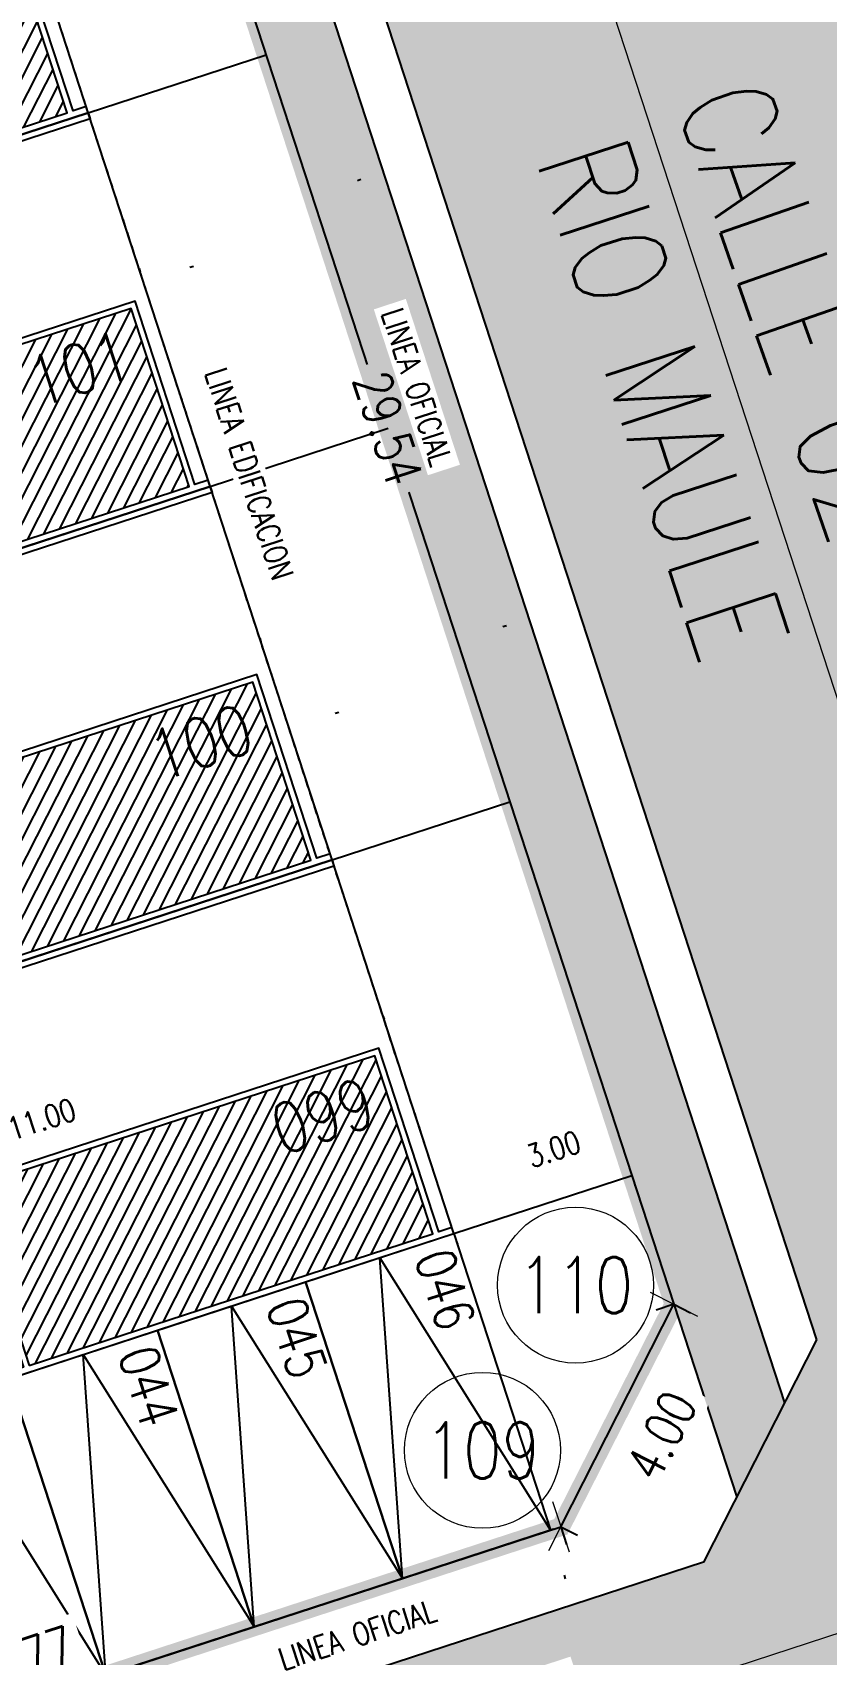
# Model space of a CAD drawing. Header units: metres. Extents: x 733085 to 734585, y 6084499 to 6087418.
# Drawn here: x 733677.4 to 733690.13, y 6086883.55 to 6086909.56 of the extents above; entities that cross this region are included whole.
import ezdxf

# ---------------------------------------------------------------- set-up
doc = ezdxf.new("R2010")
doc.units = ezdxf.units.M
doc.header["$LTSCALE"] = 5
doc.header["$MEASUREMENT"] = 0
doc.linetypes.add('HIDDEN', pattern=[0.375, 0.25, -0.125])
doc.layers.get('0').update_dxf_attribs({"color": 30})
doc.layers.get('DEFPOINTS').update_dxf_attribs({"color": 210})
doc.layers.add('U-ANNO-DIMS', color=210, linetype='Continuous', lineweight=18, plot=False)
for name, color, linetype, lineweight in [('U-ANNO-PATT', 8, 'Continuous', 18), ('U-ANNO-SYMB', 3, 'Continuous', 18), ('U-ANNO-TEXT', 3, 'Continuous', 18)]:
    doc.layers.add(name, color=color, linetype=linetype, lineweight=lineweight)
for name, color, linetype in [('U-BLDG', 7, 'Continuous'), ('U-GREN', 60, 'Continuous'), ('U-PROP', 1, 'Continuous'), ('U-SDWK', 4, 'Continuous'), ('U-STRT', 4, 'Continuous')]:
    doc.layers.add(name, color=color, linetype=linetype)
doc.styles.add('E-ROMANS', font='romans.shx', dxfattribs={"width": 0.8})
doc.dimstyles.new('E-0200_TICK_18', dxfattribs={"dimscale": 0.001, "dimtxt": 360, "dimasz": 360, "dimexe": 180, "dimexo": 120, "dimgap": 180, "dimtad": 0, "dimzin": 0, "dimdsep": 46, "dimtxsty": 'E-ROMANS', "dimblk": 'OBLIQUE', "dimcen": 180, "dimclrd": 256, "dimclre": 256, "dimclrt": 256, "dimadec": 0, "dimazin": 0, "dimtfac": 1, "dimtmove": 1, "dimatfit": 3, "dimldrblk": 'OPEN90', "dimfxl": 1, "dimtfill": 1, "dimtolj": 1, "dimtzin": 0, "dimarcsym": 0})
doc.dimstyles.new('E-0500_TICK_12', dxfattribs={"dimscale": 0.001, "dimtxt": 600, "dimasz": 600, "dimexe": 300, "dimexo": 200, "dimgap": 300, "dimtad": 0, "dimzin": 0, "dimdsep": 46, "dimtxsty": 'E-ROMANS', "dimblk": 'OBLIQUE', "dimcen": 300, "dimclrd": 256, "dimclre": 256, "dimclrt": 256, "dimadec": 0, "dimazin": 0, "dimtfac": 1, "dimtmove": 1, "dimatfit": 3, "dimldrblk": 'OPEN90', "dimfxl": 1, "dimtfill": 1, "dimtolj": 1, "dimtzin": 0, "dimlwd": -1, "dimarcsym": 0})
doc.dimstyles.new('E-1000_TICK_24', dxfattribs={"dimscale": 0.001, "dimtxt": 2400, "dimasz": 2400, "dimexe": 1200, "dimexo": 800, "dimgap": 1200, "dimtad": 0, "dimzin": 0, "dimdsep": 46, "dimtxsty": 'E-ROMANS', "dimblk": 'OBLIQUE', "dimcen": 1200, "dimclrd": 256, "dimclre": 256, "dimclrt": 256, "dimadec": 0, "dimazin": 0, "dimtfac": 1, "dimtmove": 1, "dimatfit": 3, "dimldrblk": 'OPEN90', "dimfxl": 1, "dimtfill": 1, "dimtolj": 1, "dimtzin": 0, "dimlwd": -1, "dimarcsym": 0})

# ---------------------------------------------------------------- blocks, each defined once
blk = doc.blocks.new('casa')
h = blk.add_hatch()
h.set_pattern_fill('LINE', color=252, scale=0.06, angle=45, style=0)
h.set_pattern_definition([(45, (-8.755947228379299, 1.529366919320627), (-0.1347038418160373, 0.1347038418160373), [])])
h.paths.add_polyline_path([(3.102210664352354, 0.201001939683267), (0.1022257000274749, 0.201001939683267), (0.1022255927061355, -6.603990602145244), (3.102242964280038, -6.603990649458436)])
at = {"color": 252}
blk.add_line((0, -6.999999999999999), (0, 0.5220594658906643), dxfattribs=at)
at = {"color": 1, "linetype": 'HIDDEN', "ltscale": 0.1}
for p, q in [((0.1020175530240977, 0.5220594658906643), (6.197018523868451, 0.5220594658906643)), ((0.1020242458974394, -6.999991121657415), (6.197020108980382, -7.000001823261669))]:
    blk.add_line(p, q, dxfattribs=at)
for p, q in [((6.299037661988223, 0.5220096241100984), (6.197018523868451, 0.5220594658906643)), ((6.29904233262306, -6.999999999999999), (6.197020517026942, -7.000001823254377))]:
    blk.add_line(p, q)
for points in [[(-5.55495142862128e-06, 0.5220594658906643), (0.1020175530240977, 0.5220594658906643), (0.1020217302634023, 0.2990019400184858), (3.197017734193821, 0.2990019702894822), (3.197017734193764, -6.699994889408656), (0.1020242458974394, -6.699973233949492), (0.1020242458974394, -6.999991121657415), (0, -6.999999999999999)], [(6.197020517026999, 0.5220576407880637), (6.197020517026942, -7.000001823254364)]]:
    blk.add_lwpolyline(points)
for points in [[(6.197016530710016, 0.5220576426643229), (6.197020517026999, 0.5220576407880726)], [(6.197020517026942, -7.000001823254377), (6.197020108980382, -7.000001823261669)]]:
    blk.add_lwpolyline(points, close=True)
at = {"color": 252}
for points in [[(6.299037661988223, 0.5220096241100984), (6.29904233262306, -6.999999999999999)], [(0.1022255927061337, -6.603990602145244), (0.1022257000274749, 0.201001939683267), (3.102210664352356, 0.201001939683267), (3.102242964280038, -6.603990649458438), (0.1022041264433824, -6.603990602144903)]]:
    blk.add_lwpolyline(points, dxfattribs=at)
blk = doc.blocks.new('PRK-250x500')
for points in [[(0, 0), (5, 0), (5, -2.5), (0, -2.5), (0, 0)], [(0, 0), (5, -1.25), (0, -2.5)]]:
    blk.add_lwpolyline(points)
blk = doc.blocks.new('*D1796')
at = {"layer": 'DEFPOINTS', "color": 0, "transparency": 16777216}
for p in [(733687.0091188899, 6086891.234846814, 1.81113684795715e-08), (733687.0092495065, 6086891.234446906), (733684.1573745767, 6086890.303420249, -1.046756538354296e-08)]:
    blk.add_point(p, dxfattribs=at)
at = {"layer": 'U-ANNO-DIMS', "lineweight": -2, "transparency": 16777216}
for p, q in [((733687.0463759503, 6086891.120777048), (733687.0651350971, 6086891.063342256)), ((733684.1946316371, 6086890.189350484), (733684.2133907839, 6086890.131915692))]:
    blk.add_line(p, q, dxfattribs=at)
at = {"layer": 'U-ANNO-DIMS', "transparency": 16777216, "insert": (733685.7572638694, 6086891.657431621), "char_height": 0.36, "attachment_point": 5, "rotation": 18.087888833414596, "style": 'E-ROMANS', "bg_fill": 3, "box_fill_scale": 1.25, "bg_fill_color": 256, "bg_fill_true_color": 13158600, "bg_fill_transparency": 0}
blk.add_mtext('\\A1;3.00', dxfattribs=at)
blk = doc.blocks.new('_Oblique')
at = {"color": 0, "linetype": 'ByBlock', "lineweight": -2}
blk.add_line((-0.5, -0.5), (0.5, 0.5), dxfattribs=at)
blk = doc.blocks.new('_Open90')
at = {"color": 0, "linetype": 'ByBlock', "lineweight": -2}
for p, q in [((-0.5, 0.5), (0, 0)), ((0, 0), (-1, 0)), ((0, 0), (-0.5, -0.5))]:
    blk.add_line(p, q, dxfattribs=at)
blk = doc.blocks.new('*D1895')
at = {"layer": 'DEFPOINTS', "color": 0, "transparency": 16777216}
for p in [(733687.6829720472, 6086889.169458437, -7.144690060971395e-09), (733687.6829720477, 6086889.169458436), (733685.8713354275, 6086885.603231518, -7.144686425821628e-09)]:
    blk.add_point(p, dxfattribs=at)
at = {"layer": 'U-ANNO-DIMS', "transparency": 16777216}
blk.add_line((733685.871335428, 6086885.603231518), (733687.6829720477, 6086889.169458436), dxfattribs=at)
at = {"layer": 'U-ANNO-DIMS', "lineweight": -2, "transparency": 16777216}
for p, q in [((733687.6829720477, 6086889.169458436), (733687.9504390524, 6086889.033585697)), ((733685.871335428, 6086885.603231518), (733686.1388024327, 6086885.467358778))]:
    blk.add_line(p, q, dxfattribs=at)
at = {"layer": 'U-ANNO-DIMS', "transparency": 16777216, "xscale": 0.6, "yscale": 0.6, "zscale": 0.6}
for p, rotation in [((733687.6829720477, 6086889.169458436), 63.06951545825117), ((733685.871335428, 6086885.603231518), 243.0695154582512)]:
    blk.add_blockref('_Oblique', p, dxfattribs=dict(at, rotation=rotation))
at = {"layer": 'U-ANNO-DIMS', "transparency": 16777216, "insert": (733687.4834269872, 6086887.065456616), "char_height": 0.6, "attachment_point": 5, "rotation": 63.069515458251175, "style": 'E-ROMANS', "bg_fill": 3, "box_fill_scale": 1.25, "bg_fill_color": 256, "bg_fill_true_color": 13158600, "bg_fill_transparency": 0}
blk.add_mtext('\\A1;4.00', dxfattribs=at)
blk = doc.blocks.new('*D1902')
at = {"layer": 'DEFPOINTS', "color": 0, "transparency": 16777216}
for p in [(733685.871335428, 6086885.603231518, -7.144686425821626e-09), (733685.8713354359, 6086885.603231493), (733668.025559806, 6086879.780841508, -1.428981213227434e-08)]:
    blk.add_point(p, dxfattribs=at)
at = {"layer": 'U-ANNO-DIMS', "transparency": 16777216}
blk.add_line((733668.025559814, 6086879.780841484), (733685.8713354359, 6086885.603231493), dxfattribs=at)
at = {"layer": 'U-ANNO-DIMS', "lineweight": -2, "transparency": 16777216}
for p, q in [((733685.8713354359, 6086885.603231493), (733685.9643866175, 6086885.31802722)), ((733668.025559814, 6086879.780841484), (733668.1186109956, 6086879.49563721))]:
    blk.add_line(p, q, dxfattribs=at)
at = {"layer": 'U-ANNO-DIMS', "transparency": 16777216, "xscale": 0.6, "yscale": 0.6, "zscale": 0.6}
for p, rotation in [((733685.8713354359, 6086885.603231493), 18.06951230170017), ((733668.025559814, 6086879.780841484), 198.0695123017001)]:
    blk.add_blockref('_Oblique', p, dxfattribs=dict(at, rotation=rotation))
at = {"layer": 'U-ANNO-DIMS', "transparency": 16777216, "insert": (733677.1518240438, 6086883.455944939), "char_height": 0.6, "attachment_point": 5, "rotation": 18.069512301700165, "style": 'E-ROMANS', "bg_fill": 3, "box_fill_scale": 1.25, "bg_fill_color": 256, "bg_fill_true_color": 13158600, "bg_fill_transparency": 0}
blk.add_mtext('\\A1;18.77', dxfattribs=at)
blk = doc.blocks.new('*D1943')
at = {"layer": 'DEFPOINTS', "color": 0, "transparency": 16777216}
for p in [(733685.8713354738, 6086885.603231531, -7.144686425821625e-09), (733687.7323590915, 6086879.899146067, -7.14467871450533e-09), (733687.7323590906, 6086879.899146067)]:
    blk.add_point(p, dxfattribs=at)
at = {"layer": 'U-ANNO-DIMS', "lineweight": -2, "transparency": 16777216}
for p, q in [((733685.7572537642, 6086885.566011058), (733685.7002129089, 6086885.547400822)), ((733687.6182773819, 6086879.861925595), (733687.5612365261, 6086879.843315358))]:
    blk.add_line(p, q, dxfattribs=at)
at = {"layer": 'U-ANNO-DIMS', "transparency": 16777216, "insert": (733685.9315843106, 6086882.941736461), "char_height": 0.36, "attachment_point": 5, "rotation": 288.0695121421936, "style": 'E-ROMANS', "bg_fill": 3, "box_fill_scale": 1.25, "bg_fill_color": 256, "bg_fill_true_color": 13158600, "bg_fill_transparency": 0}
blk.add_mtext('\\A1;6.00', dxfattribs=at)
blk = doc.blocks.new('*D1953')
at = {"layer": 'DEFPOINTS', "color": 0, "transparency": 16777216}
for p in [(733678.5195569072, 6086917.255562593, -7.144728030394187e-09), (733687.6829720575, 6086889.16945846, -7.144690060971422e-09), (733687.6829720566, 6086889.169458459)]:
    blk.add_point(p, dxfattribs=at)
at = {"layer": 'U-ANNO-DIMS', "lineweight": -2, "transparency": 16777216}
for p, q in [((733678.5195569063, 6086917.255562592), (733678.2343526327, 6086917.162511412)), ((733687.6829720566, 6086889.169458459), (733687.3977677829, 6086889.076407279))]:
    blk.add_line(p, q, dxfattribs=at)
at = {"layer": 'U-ANNO-DIMS', "transparency": 16777216}
for p, q in [((733678.5195569063, 6086917.255562592), (733682.7069047142, 6086904.421233399)), ((733687.6829720566, 6086889.169458459), (733683.4956242491, 6086902.003787651))]:
    blk.add_line(p, q, dxfattribs=at)
at = {"layer": 'U-ANNO-DIMS', "transparency": 16777216, "xscale": 0.6, "yscale": 0.6, "zscale": 0.6}
for p, rotation in [((733678.5195569063, 6086917.255562592), 108.0695121558449), ((733687.6829720566, 6086889.169458459), 288.0695121558449)]:
    blk.add_blockref('_Oblique', p, dxfattribs=dict(at, rotation=rotation))
at = {"layer": 'U-ANNO-DIMS', "transparency": 16777216, "insert": (733683.1012644814, 6086903.212510525), "char_height": 0.6, "attachment_point": 5, "rotation": 288.0695121558449, "style": 'E-ROMANS', "bg_fill": 3, "box_fill_scale": 1.25, "bg_fill_color": 256, "bg_fill_true_color": 13158600, "bg_fill_transparency": 0}
blk.add_mtext('\\A1;29.54', dxfattribs=at)
blk = doc.blocks.new('*D2237')
at = {"layer": 'DEFPOINTS', "color": 0, "transparency": 16777216}
for p in [(733674.2591039757, 6086971.426520814), (733672.5935989139, 6086970.883130593, -7.144795916662994e-09), (733737.1683587574, 6086772.959823661, -7.144528345422753e-09)]:
    blk.add_point(p, dxfattribs=at)
at = {"layer": 'U-ANNO-DIMS', "lineweight": -2, "transparency": 16777216}
for p, q in [((733673.3541436433, 6086971.131267076), (733675.3999210703, 6086971.798725539)), ((733737.9289034868, 6086773.207960143), (733739.9746809138, 6086773.875418605))]:
    blk.add_line(p, q, dxfattribs=at)
at = {"layer": 'U-ANNO-DIMS', "transparency": 16777216}
for p, q in [((733674.2591039757, 6086971.426520814), (733706.166976871, 6086873.628066187)), ((733738.8338638193, 6086773.503213881), (733706.925990924, 6086871.301668508))]:
    blk.add_line(p, q, dxfattribs=at)
at = {"layer": 'U-ANNO-DIMS', "transparency": 16777216, "xscale": 2.4, "yscale": 2.4, "zscale": 2.4}
for p, rotation in [((733674.2591039757, 6086971.426520814), 108.0695121558221), ((733738.8338638193, 6086773.503213881), 288.0695121558221)]:
    blk.add_blockref('_Oblique', p, dxfattribs=dict(at, rotation=rotation))
at = {"layer": 'U-ANNO-DIMS', "transparency": 16777216, "insert": (733706.5464838969, 6086872.464867347), "char_height": 0.012, "attachment_point": 5, "rotation": 288.0695121558221, "style": 'E-ROMANS', "bg_fill": 3, "box_fill_scale": 1.25, "bg_fill_color": 256, "bg_fill_true_color": 13158600, "bg_fill_transparency": 0}
blk.add_mtext('\\A1;208.19', dxfattribs=at)
blk = doc.blocks.new('*D2350')
at = {"layer": 'DEFPOINTS', "color": 0, "transparency": 16777216}
for p in [(733679.0727853323, 6086905.887804915, 7.144380473244965e-09), (733679.0727853363, 6086905.887804902, 7.144399757492937e-09), (733668.615295243, 6086902.475928405, 7.144371551361944e-09)]:
    blk.add_point(p, dxfattribs=at)
at = {"layer": 'U-ANNO-DIMS', "lineweight": -2, "transparency": 16777216}
for p, q in [((733679.1100058032, 6086905.773723205, 7.144399757492937e-09), (733679.1286160427, 6086905.716682338, 7.144399757492937e-09)), ((733668.652515714, 6086902.361846695, 7.144399757492937e-09), (733668.6711259538, 6086902.304805827, 7.144399757492937e-09))]:
    blk.add_line(p, q, dxfattribs=at)
at = {"layer": 'U-ANNO-DIMS', "transparency": 16777216, "insert": (733673.638447322, 6086904.114789645, 7.144399757492937e-09), "char_height": 0.36, "attachment_point": 5, "rotation": 18.069511425297765, "style": 'E-ROMANS', "bg_fill": 3, "box_fill_scale": 1.25, "bg_fill_color": 256, "bg_fill_true_color": 13158600, "bg_fill_transparency": 0}
blk.add_mtext('\\A1;11.00', dxfattribs=at)
blk = doc.blocks.new('*D2351')
at = {"layer": 'DEFPOINTS', "color": 0, "transparency": 16777216}
for p in [(733681.0067704383, 6086899.960090624, 7.144388570127083e-09), (733681.0067704427, 6086899.96009061, 7.144407854375055e-09), (733670.5492803489, 6086896.548214114, 7.144379648244062e-09)]:
    blk.add_point(p, dxfattribs=at)
at = {"layer": 'U-ANNO-DIMS', "lineweight": -2, "transparency": 16777216}
for p, q in [((733681.0439909091, 6086899.846008915, 7.144407854375055e-09), (733681.0626011491, 6086899.788968045, 7.144407854375055e-09)), ((733670.58650082, 6086896.434132405, 7.144407854375055e-09), (733670.6051110602, 6086896.377091534, 7.144407854375055e-09))]:
    blk.add_line(p, q, dxfattribs=at)
at = {"layer": 'U-ANNO-DIMS', "transparency": 16777216, "insert": (733675.5724324277, 6086898.187075356, 7.144407854375055e-09), "char_height": 0.36, "attachment_point": 5, "rotation": 18.069511425297765, "style": 'E-ROMANS', "bg_fill": 3, "box_fill_scale": 1.25, "bg_fill_color": 256, "bg_fill_true_color": 13158600, "bg_fill_transparency": 0}
blk.add_mtext('\\A1;11.00', dxfattribs=at)
blk = doc.blocks.new('*D2352')
at = {"layer": 'DEFPOINTS', "color": 0, "transparency": 16777216}
for p in [(733682.9809349431, 6086893.909225428, 7.144364279480722e-09), (733682.9809349491, 6086893.90922541, 7.144383563728694e-09), (733672.5234448533, 6086890.497348919, 7.144355357597701e-09)]:
    blk.add_point(p, dxfattribs=at)
at = {"layer": 'U-ANNO-DIMS', "lineweight": -2, "transparency": 16777216}
for p, q in [((733683.0181554139, 6086893.795143719, 7.144383563728694e-09), (733683.0367656555, 6086893.738102846, 7.144383563728694e-09)), ((733672.5606653243, 6086890.383267209, 7.144383563728694e-09), (733672.5792755662, 6086890.326226335, 7.144383563728694e-09))]:
    blk.add_line(p, q, dxfattribs=at)
at = {"layer": 'U-ANNO-DIMS', "transparency": 16777216, "insert": (733677.5465969315, 6086892.136210157, 7.144383563728694e-09), "char_height": 0.36, "attachment_point": 5, "rotation": 18.069511425297765, "style": 'E-ROMANS', "bg_fill": 3, "box_fill_scale": 1.25, "bg_fill_color": 256, "bg_fill_true_color": 13158600, "bg_fill_transparency": 0}
blk.add_mtext('\\A1;11.00', dxfattribs=at)
blk = doc.blocks.new('*D2472')
at = {"layer": 'DEFPOINTS', "color": 0, "transparency": 16777216}
for p in [(733685.8866920867, 6086884.940106632), (733685.8866920893, 6086884.940106624), (733678.7351476629, 6086882.606833001, -1.04674826813502e-08)]:
    blk.add_point(p, dxfattribs=at)
at = {"layer": 'U-ANNO-DIMS', "lineweight": -2, "transparency": 16777216}
for p, q in [((733685.9239125568, 6086884.826024922), (733685.9425227945, 6086884.768984059)), ((733678.7723681331, 6086882.49275129), (733678.7909783707, 6086882.435710427))]:
    blk.add_line(p, q, dxfattribs=at)
at = {"layer": 'U-ANNO-DIMS', "transparency": 16777216, "insert": (733682.611304675, 6086883.871473892), "char_height": 0.36, "attachment_point": 5, "rotation": 18.069511039753596, "style": 'E-ROMANS', "bg_fill": 3, "box_fill_scale": 1.25, "bg_fill_color": 256, "bg_fill_true_color": 13158600, "bg_fill_transparency": 0}
blk.add_mtext('\\A1;LINEA OFICIAL', dxfattribs=at)
blk = doc.blocks.new('*D2502')
at = {"layer": 'DEFPOINTS', "color": 0, "transparency": 16777216}
for p in [(733682.4952306601, 6086907.148788524, -3.323059289107732e-09), (733682.4952306624, 6086907.148788525, -3.323059290278282e-09), (733684.8285042909, 6086899.997244101, -1.379054197045794e-08)]:
    blk.add_point(p, dxfattribs=at)
at = {"layer": 'U-ANNO-DIMS', "lineweight": -2, "transparency": 16777216}
for p, q in [((733682.6093123702, 6086907.186008994, -3.323059290278282e-09), (733682.6663532278, 6086907.20461923, -3.323059290278282e-09)), ((733684.942586001, 6086900.034464571, -3.323059290278282e-09), (733684.9996268586, 6086900.053074807, -3.323059290278282e-09))]:
    blk.add_line(p, q, dxfattribs=at)
at = {"layer": 'U-ANNO-DIMS', "transparency": 16777216, "insert": (733683.5638634025, 6086903.873401098, -3.323059290278282e-09), "char_height": 0.36, "attachment_point": 5, "rotation": 288.06951103383506, "style": 'E-ROMANS', "bg_fill": 3, "box_fill_scale": 1.25, "bg_fill_color": 256, "bg_fill_true_color": 13158600, "bg_fill_transparency": 0}
blk.add_mtext('\\A1;LINEA OFICIAL', dxfattribs=at)
blk = doc.blocks.new('*D2503')
at = {"layer": 'DEFPOINTS', "color": 0, "transparency": 16777216}
for p in [(733679.8089261504, 6086905.758018777, -3.323059289107735e-09), (733679.8089261611, 6086905.75801878, -3.323059290278284e-09), (733682.142199781, 6086898.606474354, -1.379054197045794e-08)]:
    blk.add_point(p, dxfattribs=at)
at = {"layer": 'U-ANNO-DIMS', "lineweight": -2, "transparency": 16777216}
for p, q in [((733679.923007861, 6086905.795239247, -3.323059290278284e-09), (733679.9800487265, 6086905.813849485, -3.323059290278284e-09)), ((733682.2562814916, 6086898.643694825, -3.323059290278284e-09), (733682.3133223571, 6086898.662305063, -3.323059290278284e-09))]:
    blk.add_line(p, q, dxfattribs=at)
at = {"layer": 'U-ANNO-DIMS', "transparency": 16777216, "insert": (733680.877558897, 6086902.482631362, -3.323059290278284e-09), "char_height": 0.36, "attachment_point": 5, "rotation": 288.06951103383506, "style": 'E-ROMANS', "bg_fill": 3, "box_fill_scale": 1.25, "bg_fill_color": 256, "bg_fill_true_color": 13158600, "bg_fill_transparency": 0}
blk.add_mtext('\\A1;LINEA EDIFICACION', dxfattribs=at)

msp = doc.modelspace()

# ---------------------------------------------------------------- hatches: boundary and pattern name
at = {"layer": 'U-ANNO-PATT'}
h = msp.add_hatch(dxfattribs=at)
h.set_pattern_fill('BRASS', color=256, scale=0.2, angle=44.9999999750137, style=0)
h.set_pattern_definition([(333.0695121517382, (733950.8294092371, 6085530.019746726), (0.5751946618942712, 1.132276954162865), []), (333.0695121517382, (733951.1170065681, 6085530.585885203), (0.5751946618942712, 1.132276954162865), [0.635, -0.3175])])
h.paths.add_polyline_path([(733684.641872968, 6086832.397847368), (733683.3236479032, 6086836.438241247), (733702.025036724, 6086842.539784926), (733705.59126338, 6086840.728147932), (733715.5301051162, 6086810.265341362), (733713.7184684363, 6086806.699114506), (733695.0170796482, 6086800.597570872), (733693.6988545834, 6086804.637964749), (733682.290683641, 6086800.915917496), (733686.012730882, 6086789.507746551), (733697.4209018248, 6086793.229793804), (733696.1026767612, 6086797.270187677), (733714.8040655531, 6086803.371731311), (733718.3838049208, 6086801.518677758), (733730.3603449707, 6086764.81027323), (733727.3029718301, 6086758.79180005), (733675.2094680322, 6086723.501525344), (733602.169224702, 6086699.671304177), (733598.3526834495, 6086701.610100559), (733586.816006637, 6086736.970312941), (733588.6276432266, 6086740.536539809), (733609.7057343363, 6086747.413509957), (733611.0239594014, 6086743.373116078), (733622.4321303437, 6086747.095163332), (733618.710083103, 6086758.503334274), (733607.3019121604, 6086754.781287025), (733608.620137224, 6086750.740893152), (733587.5420461153, 6086743.863922996), (733583.9758194456, 6086745.675560036), (733574.036977753, 6086776.13836651), (733575.8486143401, 6086779.704593372), (733596.9267054759, 6086786.581563532), (733598.2449305407, 6086782.541169656), (733609.6531014831, 6086786.263216908), (733605.9310542422, 6086797.671387853), (733594.5228832995, 6086793.9493406), (733595.8411083636, 6086789.908946726), (733574.7630172258, 6086783.031976561), (733571.196790579, 6086784.843613553), (733561.2579488759, 6086815.306420065), (733563.0695854723, 6086818.872646946), (733584.1476766156, 6086825.749617107), (733585.4659016795, 6086821.709223233), (733596.8740726237, 6086825.431270483), (733593.1520253819, 6086836.839441429), (733581.7438544385, 6086833.117394178), (733583.0620795022, 6086829.077000305), (733561.9839883577, 6086822.200030136), (733558.417761692, 6086824.011667137), (733548.4789199873, 6086854.474473644), (733550.2905565789, 6086858.04070051), (733571.3686477533, 6086864.917670691), (733572.6868728178, 6086860.877276814), (733584.0950437608, 6086864.599324064), (733580.3729965206, 6086876.007495009), (733568.9648255763, 6086872.285447758), (733570.283050641, 6086868.245053884), (733549.2049594603, 6086861.368083702), (733545.6387328106, 6086863.179720695), (733545.3269378085, 6086864.135380427), (733528.3680077845, 6086891.250058216), (733530.1796443753, 6086894.816285082), (733558.5897243285, 6086904.085401106), (733559.9079493935, 6086900.045007228), (733571.316120335, 6086903.767054481), (733567.5940730944, 6086915.175225425), (733556.185902152, 6086911.453178175), (733557.5041272157, 6086907.4127843), (733526.9309281661, 6086897.437925739), (733523.3647015166, 6086899.249562733), (733519.2488576907, 6086905.830153549), (733513.9699286307, 6086901.069625544), (733538.9378853324, 6086861.149766211), (733591.6979170913, 6086699.43890625), (733589.7591211973, 6086695.622364882), (733554.0866599595, 6086683.983813283), (733551.5153527403, 6086677.885506426), (733677.4303064193, 6086718.966711232), (733739.0591019811, 6086760.716583419), (733738.9614694231, 6086761.015829731), (733668.1206928028, 6086978.144639393), (733659.6565271496, 6087025.511556481), (733653.5611160434, 6087019.828809367), (733661.315281092, 6086976.43517697), (733663.9797506613, 6086968.268508941), (733662.1681140502, 6086964.702282035), (733643.4667253688, 6086958.600738433), (733642.1485003034, 6086962.641132311), (733630.7403293608, 6086958.919085061), (733634.4623766018, 6086947.510914115), (733645.8705475442, 6086951.232961365), (733644.5523224811, 6086955.273355241), (733663.2537111663, 6086961.374898843), (733666.819937864, 6086959.563261823), (733677.1930184003, 6086927.769502115), (733675.3813817835, 6086924.203275196), (733656.6799930718, 6086918.101731586), (733655.3617680073, 6086922.142125464), (733643.9535970644, 6086918.420078211), (733647.6756443053, 6086907.011907266), (733659.0838152482, 6086910.733954519), (733657.7655901838, 6086914.774348395), (733676.4669789004, 6086920.875892004), (733680.0332056085, 6086919.064254982), (733689.9720472959, 6086888.601448561), (733688.1604106695, 6086885.035221623), (733668.4132730553, 6086878.592490384), (733667.0950479906, 6086882.632884261), (733655.6868770482, 6086878.910837011), (733659.4089242887, 6086867.502666066), (733670.8170952318, 6086871.224713318), (733669.4988701679, 6086875.265107191), (733689.2460077846, 6086881.707838434), (733692.8122344969, 6086879.896201449), (733702.7510761839, 6086849.43339503), (733700.9394395563, 6086845.867168142), (733682.2380507904, 6086839.765624441), (733680.9198257262, 6086843.806018316), (733669.5116547835, 6086840.083971065), (733673.2337020247, 6086828.675800119)])

# ---------------------------------------------------------------- linework, layer by layer
at = {"layer": 'U-ANNO-SYMB', "ltscale": 0.2}
msp.add_line((733663.2519861357, 6086875.067775173), (733694.7195241963, 6086885.334422107), dxfattribs=at)
at = {"layer": 'U-ANNO-TEXT'}
for centre in [(733686.1066597863, 6086889.476600473), (733684.6148891441, 6086886.828993471)]:
    msp.add_circle(centre, 1.25, dxfattribs=at)
at = {"layer": 'U-BLDG', "elevation": 7.144379647631845e-09}
for points in [[(733676.3410725112, 6086914.2605783), (733665.8835824796, 6086910.848701654), (733667.8376572861, 6086904.859411909), (733678.2951473177, 6086908.271288555)], [(733678.2951473173, 6086908.271288556), (733667.8376572857, 6086904.85941191), (733669.7917320923, 6086898.870122165), (733680.2492221239, 6086902.281998811)], [(733680.2492221235, 6086902.281998812), (733669.7917320919, 6086898.870122166), (733671.7458068985, 6086892.880832422), (733682.2032969301, 6086896.292709067)], [(733682.2032969296, 6086896.292709067), (733671.745806898, 6086892.880832422), (733673.6998817045, 6086886.891542677), (733684.1573717361, 6086890.303419323)]]:
    msp.add_lwpolyline(points, close=True, dxfattribs=at)
at = {"layer": 'U-PROP', "ltscale": 0.3}
for p, q in [((733678.5195569871, 6086917.255562657), (733687.6829722145, 6086889.169458489)), ((733685.8713355889, 6086885.603231551), (733687.6829721793, 6086889.16945842))]:
    msp.add_line(p, q, dxfattribs=at)
msp.add_lwpolyline([(733687.7323592141, 6086879.899146086), (733669.8865834159, 6086874.076756046), (733671.003303043, 6086870.653981564), (733654.8417275402, 6086865.381081291), (733650.747438508, 6086877.930182942), (733666.9090510674, 6086883.202969636), (733668.0255598066, 6086879.780841508), (733685.8713355897, 6086885.603231548)], dxfattribs=at)
at = {"layer": 'U-SDWK'}
for p, q in [((733679.02452431, 6086919.576663341), (733689.4596390786, 6086887.592767259)), ((733687.6829721793, 6086889.16945842), (733688.6910267158, 6086886.079745236))]:
    msp.add_line(p, q, dxfattribs=at)
at = {"layer": 'U-STRT'}
msp.add_line((733680.0332056091, 6086919.064254979), (733689.9720472962, 6086888.601448559), dxfattribs=at)
msp.add_lwpolyline([(733689.9720472962, 6086888.601448559), (733688.1604106699, 6086885.035221621), (733668.4132730556, 6086878.592490382), (733667.0950479909, 6086882.632884259), (733655.6868770486, 6086878.910837009), (733659.4089242892, 6086867.502666064), (733670.8170952318, 6086871.224713316), (733669.4988701682, 6086875.265107188), (733689.246007785, 6086881.707838432), (733692.8122344963, 6086879.896201449)], dxfattribs=at)

# ---------------------------------------------------------------- block references
at = {"layer": 'U-BLDG', "xscale": -1, "rotation": 288.0695109555702}
for p in [(733677.7985380403, 6086908.110272096), (733679.7526128459, 6086902.120982354), (733681.7066876509, 6086896.131692611), (733683.6607624568, 6086890.142402865)]:
    msp.add_blockref('casa', p, dxfattribs=at)
at = {"layer": 'U-GREN', "rotation": 108.0695121760314}
for p in [(733683.3315224756, 6086884.774588253, 1.4288993076576e-08), (733680.9548201964, 6086883.999161743, 1.4288993076576e-08), (733678.5781179167, 6086883.223735233, 1.428899307657601e-08), (733676.2014156366, 6086882.448308723, 1.428899307657601e-08)]:
    msp.add_blockref('PRK-250x500', p, dxfattribs=at)

# ---------------------------------------------------------------- texts
at = {"layer": 'U-ANNO-TEXT', "attachment_point": 5, "style": 'E-ROMANS'}
for s, insert, char_height, rotation in [('CALLE 02', (733689.6671296721, 6086905.08667384, 7.145103414074534e-09), 1.5, 289.2786272233568), ('RIO MAULE', (733687.5058951285, 6086903.678529972, 7.14510427304329e-09), 1.5, 288.06951217751117), ('046', (733684.0166394921, 6086889.407696217, 1.428902531122606e-08), 0.625, 288.0695119954453), ('110', (733686.1066597863, 6086889.476600473), 0.9, 359.9999999750137), ('045', (733681.6399372129, 6086888.632269707, 1.428902531122606e-08), 0.625, 288.0695119954453), ('044', (733679.2632349333, 6086887.856843197, 1.428902531122606e-08), 0.625, 288.0695119954453), ('109', (733684.6148891441, 6086886.828993471), 0.9, 359.9999999750137)]:
    msp.add_mtext(s, dxfattribs=dict(at, insert=insert, char_height=char_height, rotation=rotation))

# ---------------------------------------------------------------- next in the draw order: dimensions: what is measured, and where the dimension line sits
at = {"layer": 'U-ANNO-DIMS'}
for base, p1, p2, angle, dimstyle, override, picture, middle in [((733687.0092495065, 6086891.234446906, 1.761186560461679e-08), (733684.1573745767, 6086890.30342025, 7.144300221073833e-09), (733687.0091188897, 6086891.234846815, 3.57232340841883e-08), 18.087888833414592, 'E-0200_TICK_18', {"dimsd1": 1, "dimsd2": 1}, '*D1796', (733685.3400944404, 6086891.521177229, 1.761186560461679e-08)), ((733687.6829720477, 6086889.169458436, 1.428981213227434e-08), (733685.8713354275, 6086885.603231518, 7.145125706452715e-09), (733687.6829720468, 6086889.169458436, 7.145122071302948e-09), 63.069515458251175, 'E-0500_TICK_12', {"dimfxl": 0.1, "dimfxlon": 1}, '*D1895', (733687.4834269872, 6086887.065456616, 1.428981213227434e-08))]:
    dim = msp.add_linear_dim(base=base, p1=p1, p2=p2, angle=angle, dimstyle=dimstyle, override=override, dxfattribs=at)
    dim.commit()
    dim.dimension.update_dxf_attribs({"geometry": picture, "text_midpoint": middle, "dimtype": 161})

# ---------------------------------------------------------------- next in the draw order: dimensions: what is measured, and where the dimension line sits
dim = msp.add_aligned_dim(p1=(733678.5195569074, 6086917.255562593, 7.145084101880156e-09), p2=(733687.6829720576, 6086889.16945846, 7.145122071302921e-09), distance=-1.2849324090989553e-09, dimstyle='E-0500_TICK_12', override={"dimfxl": 0.1, "dimfxlon": 1}, dxfattribs=at)
dim.commit()
dim.dimension.update_dxf_attribs({"geometry": '*D1953', "text_midpoint": (733683.1012644814, 6086903.212510525, 1.428981213227434e-08)})
dim = msp.add_linear_dim(base=(733685.8713354359, 6086885.603231493, 1.428981213227434e-08), p1=(733668.0255598061, 6086879.780841508), p2=(733685.8713354282, 6086885.603231518, 7.145125706452717e-09), angle=18.069512301700172, dimstyle='E-0500_TICK_12', override={"dimfxl": 0.1, "dimfxlon": 1}, dxfattribs=at)
dim.commit()
dim.dimension.update_dxf_attribs({"geometry": '*D1902', "text_midpoint": (733677.1518240438, 6086883.455944939, 1.428981213227434e-08), "dimtype": 161})

# ---------------------------------------------------------------- next in the draw order: linework, layer by layer
at = {"layer": 'U-BLDG'}
for p, q in [((733678.2951473172, 6086908.271288556, 7.144379647631848e-09), (733681.1471897935, 6086909.20180029)), ((733680.2492221235, 6086902.281998811, 7.144379647631848e-09), (733683.1012646008, 6086903.212510573)), ((733682.2032969297, 6086896.292709067, 7.144379647631848e-09), (733685.0553394245, 6086897.223220805)), ((733684.1573717358, 6086890.303419323, 7.144379647631848e-09), (733687.0094142401, 6086891.233931064))]:
    msp.add_line(p, q, dxfattribs=at)

# ---------------------------------------------------------------- next in the draw order: dimensions: what is measured, and where the dimension line sits
at = {"layer": 'U-ANNO-DIMS'}
dim = msp.add_linear_dim(base=(733687.7323590906, 6086879.899146067, 1.428981213227434e-08), p1=(733685.871335474, 6086885.603231531, 7.145125706452718e-09), p2=(733687.7323590914, 6086879.899146067, 7.145133417769013e-09), angle=288.06951214219356, dimstyle='E-0200_TICK_18', override={"dimsd1": 1, "dimsd2": 1}, dxfattribs=at)
dim.commit()
dim.dimension.update_dxf_attribs({"geometry": '*D1943', "text_midpoint": (733686.0655780113, 6086882.531042307, 1.428981213227434e-08), "dimtype": 161})

# ---------------------------------------------------------------- next in the draw order: hatches: boundary and pattern name
at = {"layer": 'U-ANNO-PATT'}
h = msp.add_hatch(dxfattribs=at)
h.set_pattern_fill('DOTS', color=256, scale=0.09999999999999999, angle=16.04581036123384, style=0)
h.set_pattern_definition([(320.1611329241785, (732829.9147037377, 6086145.099157768), (0.162648151541222, 0.07104598458198513), [0, -0.15875])])
h.paths.add_polyline_path([(733671.0550000832, 6086975.598977002), (733667.5536883881, 6086994.180349422), (733661.6786807802, 6087027.396808765), (733660.6325571652, 6087026.421508518), (733666.3731981703, 6086993.964738881), (733668.1250970076, 6086984.667456154), (733669.8901190693, 6086975.300528813), (733702.9708142815, 6086873.907343223), (733736.0799231722, 6086772.427068973), (733742.2856529154, 6086763.268173862), (733743.2783339274, 6086763.940777927), (733737.1682626712, 6086772.960118887)])
h.paths.add_polyline_path([(733707.0700634035, 6086763.87492471), (733722.3772636353, 6086765.359377164), (733724.4542751563, 6086766.766429903), (733706.8231051327, 6086765.056604904), (733668.1779258533, 6086752.448169795), (733674.5388761904, 6086732.951692686), (733675.5726431609, 6086733.652008804), (733669.6909476721, 6086751.679557424)], flags=17)
h.paths.add_polyline_path([(733598.3451265318, 6086708.081326997), (733598.4877286644, 6086708.127852586), (733601.2381133763, 6086706.73066189), (733672.1002942845, 6086729.850265097), (733727.4329168805, 6086767.334851643), (733729.0793244307, 6086762.288569988), (733729.8479367567, 6086763.801591936), (733717.3713017392, 6086802.042800445), (733715.8525469459, 6086802.828984487), (733727.0456237034, 6086768.521915623), (733724.4542751614, 6086766.766429904), (733671.5672930831, 6086730.938620489), (733601.3384505992, 6086708.025651243), (733597.7722239323, 6086709.837288248), (733589.1050817601, 6086736.402303021), (733588.0970272096, 6086739.492016251), (733587.3284148836, 6086737.9789943), (733599.3613647622, 6086701.097692189), (733600.8743865335, 6086700.329079736)])
h.paths.add_polyline_path([(733663.467342452, 6086967.259827657), (733661.5308615358, 6086973.19519169), (733653.1572685564, 6087019.453637822), (733652.1122712592, 6087018.489617446), (733660.3646405074, 6086972.900850559), (733662.6987301008, 6086965.746805658)])
h.paths.add_polyline_path([(733665.8112566308, 6086960.075670151), (733664.2982347215, 6086960.844282675), (733665.3062892529, 6086957.754569496), (733674.9039432913, 6086928.337511993), (733675.9119978282, 6086925.247798808), (733676.6806101523, 6086926.760820755)], flags=17)
h.paths.add_polyline_path([(733679.0245243096, 6086919.576663342), (733677.5115024508, 6086920.34527584), (733678.5195569864, 6086917.255562659), (733687.6829722143, 6086889.16945849), (733688.6910267152, 6086886.079745236), (733689.4596390784, 6086887.59276726)], flags=17)
h.paths.add_polyline_path([(733691.8035531886, 6086880.408609805), (733690.2905313327, 6086881.177222283), (733691.298585873, 6086878.087509085), (733700.462001062, 6086850.00140488), (733701.4700556041, 6086846.911691745), (733702.2386679209, 6086848.424713654)], flags=17)
h.paths.add_polyline_path([(733704.5825820804, 6086841.240556293), (733703.0695602221, 6086842.009168789), (733704.0776147698, 6086838.919455571), (733713.2410299953, 6086810.833351404), (733714.2490845249, 6086807.74363815), (733715.0176968867, 6086809.256660091)], flags=17)
h.paths.add_polyline_path([(733634.4623766015, 6086947.510914115), (733634.0901718774, 6086948.65173121), (733603.1455082444, 6086938.555678067), (733603.5177129693, 6086937.414860972)])
h.paths.add_polyline_path([(733617.3982033421, 6086966.804455393), (733616.592542105, 6086967.693786587), (733598.875441176, 6086951.643543911), (733599.2832017303, 6086950.393747281)])
h.paths.add_polyline_path([(733644.3258017882, 6086917.279261115), (733643.9535970641, 6086918.42007821), (733616.9066113695, 6086909.595687432), (733620.6286586102, 6086898.187516487), (733647.6756443048, 6086907.011907266), (733647.303439581, 6086908.15272436), (733621.3972709805, 6086899.700538306), (733618.4196331883, 6086908.827075061)])
h.paths.add_polyline_path([(733631.1986621148, 6086869.659021507), (733656.059081772, 6086877.770019915), (733655.6868770476, 6086878.91083701), (733629.6856402965, 6086870.427633877), (733633.4076875381, 6086859.019462932), (733659.4089242883, 6086867.502666065), (733659.0367195642, 6086868.64348316), (733634.1762999084, 6086860.53248475)])
h.paths.add_polyline_path([(733669.8838595067, 6086838.94315397), (733669.5116547827, 6086840.083971064), (733642.4646691672, 6086831.25958031), (733646.1867164203, 6086819.851409368), (733673.2337020248, 6086828.675800118), (733672.8614973007, 6086829.816617212), (733646.9553287906, 6086821.364431187), (733643.9776909875, 6086830.49096794)])
h.paths.add_polyline_path([(733682.662888365, 6086799.775100401), (733682.2906836409, 6086800.915917496), (733655.2438116869, 6086792.091563825), (733658.9658589395, 6086780.683392886), (733686.0127308816, 6086789.50774655), (733685.6405261573, 6086790.648563646), (733659.7344713084, 6086782.196414704), (733656.7568335072, 6086791.322951456)], flags=17)
h.paths.add_polyline_path([(733587.5105685982, 6086939.728705668), (733587.1028080442, 6086940.978502297), (733564.8206883261, 6086920.792726406), (733564.8229225035, 6086920.790260204), (733555.8038592979, 6086912.62414939), (733555.9996943412, 6086912.023909924), (733557.4513746568, 6086912.497537358)])
h.paths.add_polyline_path([(733591.495630318, 6086921.711130736), (733594.4732681095, 6086912.584593982), (733575.6973201721, 6086906.458724591), (733576.0695248962, 6086905.317907496), (733595.9862899288, 6086911.815981611), (733592.2642426871, 6086923.224152557), (733572.3474776559, 6086916.72607844), (733572.7196823801, 6086915.585261345)])
h.paths.add_polyline_path([(733572.7196823801, 6086915.585261345), (733572.3474776559, 6086916.72607844), (733567.5940730944, 6086915.175225422), (733567.9662778185, 6086914.034408327)], flags=17)
h.paths.add_polyline_path([(733576.0695248962, 6086905.317907496), (733575.6973201721, 6086906.458724591), (733570.9439156104, 6086904.907871574), (733571.3161203346, 6086903.76705448)])
h.paths.add_polyline_path([(733526.8222323081, 6086897.493143046), (733524.640883446, 6086900.98077885), (733520.9372661272, 6086906.902283926), (733519.9039453765, 6086906.291423353), (733524.7477138329, 6086898.546994857)])
h.paths.add_polyline_path([(733531.0101899382, 6086890.797253533), (733529.4252705697, 6086893.33129182), (733528.7909128981, 6086892.082551657), (733546.057115255, 6086864.476593447), (733546.6474140604, 6086862.667312358), (733548.1604359206, 6086861.898699859), (733547.1523813918, 6086864.988413031)], flags=17)
h.paths.add_polyline_path([(733604.2744402332, 6086882.543363289), (733607.2520780324, 6086873.416826535), (733583.7228390363, 6086865.740141159), (733584.0950437604, 6086864.599324064), (733608.7650998507, 6086872.648214167), (733605.043052603, 6086884.056385108), (733580.37299652, 6086876.007495009), (733580.7452012443, 6086874.866677915)])
h.paths.add_polyline_path([(733550.7679950683, 6086853.906463715), (733549.7599405342, 6086856.9961769), (733548.9913282072, 6086855.483154949), (733559.4264429323, 6086823.499258804), (733560.9394648048, 6086822.7306463), (733559.9314102688, 6086825.820359481)], flags=17)
h.paths.add_polyline_path([(733617.0534691291, 6086843.375309721), (733620.0311069282, 6086834.248772967), (733596.5018678983, 6086826.572087579), (733596.8740726225, 6086825.431270485), (733621.5441287467, 6086833.480160599), (733617.8220814981, 6086844.888331541), (733593.1520253815, 6086836.83944143), (733593.5242301057, 6086835.698624334)])
h.paths.add_polyline_path([(733629.8324979546, 6086804.207256133), (733632.8101357532, 6086795.08071938), (733609.2808967588, 6086787.404034002), (733609.6531014828, 6086786.263216908), (733634.3231575723, 6086794.31210701), (733630.6011103236, 6086805.720277952), (733605.9310542416, 6086797.671387853), (733606.3032589657, 6086796.530570758)])
h.paths.add_polyline_path([(733563.547023955, 6086814.738410128), (733562.5389694272, 6086817.828123333), (733561.7703570926, 6086816.315101366), (733572.2054718174, 6086784.331205221), (733573.7184937055, 6086783.562592709), (733572.710439158, 6086786.652305928)], flags=17)
h.paths.add_polyline_path([(733576.3260528352, 6086775.570356562), (733575.3179983107, 6086778.66006979), (733574.5493859675, 6086777.147047806), (733584.9845007486, 6086745.163151661), (733586.4975226129, 6086744.394539145), (733585.4894680679, 6086747.484252357)], flags=17)
h.paths.add_polyline_path([(733538.207707855, 6086860.808552984), (733513.3666223348, 6086900.525565095), (733512.4616630676, 6086899.70947458), (733537.1124417164, 6086860.296733405), (733577.8340412867, 6086735.483979183), (733587.314733906, 6086706.425411599), (733585.5030970545, 6086702.859184753), (733558.3036037887, 6086693.985036504), (733557.6864900573, 6086692.521442861), (733586.3478440001, 6086701.872539883), (733587.7450343675, 6086704.62292476), (733587.8876364997, 6086704.669450349), (733590.41689654, 6086696.91720299), (733591.1855087428, 6086698.430224693)])
h.paths.add_polyline_path([(733647.1021864337, 6086755.144053429), (733643.3801391855, 6086766.552224372), (733618.7100831028, 6086758.503334271), (733619.0822878272, 6086757.362517176), (733642.6115268163, 6086765.039202551), (733645.5891646148, 6086755.912665797), (733622.0599256202, 6086748.235980421), (733622.4321303442, 6086747.095163328)], flags=17)

# ---------------------------------------------------------------- next in the draw order: linework, layer by layer
at = {"layer": 'U-ANNO-SYMB', "ltscale": 0.2}
msp.add_line((733664.7179871362, 6086977.289908226), (733736.0439482935, 6086758.673994721), dxfattribs=at)

# ---------------------------------------------------------------- next in the draw order: dimensions: what is measured, and where the dimension line sits
at = {"layer": 'U-ANNO-DIMS'}
dim = msp.add_aligned_dim(p1=(733737.1683587575, 6086772.95982366, 7.14528378685159e-09), p2=(733672.5935989136, 6086970.883130594, 7.145016215611349e-09), distance=-1.7519075440997707, dimstyle='E-1000_TICK_24', override={"dimtxt": 12, "dimdec": 2}, dxfattribs=at)
dim.commit()
dim.dimension.update_dxf_attribs({"geometry": '*D2237', "text_midpoint": (733706.5464838969, 6086872.464867347, 1.428981213227434e-08)})

# ---------------------------------------------------------------- next in the draw order: linework, layer by layer
at = {"layer": 'U-BLDG', "ltscale": 0.3, "const_width": 0.3}
msp.add_lwpolyline([(733628.9291977804, 6086870.811730436), (733650.7474385083, 6086877.930182943), (733666.9090510673, 6086883.202969636), (733668.0255598066, 6086879.780841509), (733685.8713355872, 6086885.603231548), (733687.6829722144, 6086889.16945849), (733678.5195569871, 6086917.255562657), (733674.9533303281, 6086919.067199656), (733658.1533033152, 6086913.585997631), (733659.2700231541, 6086910.163222796), (733643.108447557, 6086904.890322494), (733620.2444208342, 6086897.430795946)], dxfattribs=at)

# ---------------------------------------------------------------- next in the draw order: texts
at = {"layer": 'U-ANNO-TEXT', "char_height": 0.8000000000000007, "attachment_point": 5, "rotation": 18.069511192627054, "style": 'E-ROMANS'}
for s, insert in [('101', (733678.1475892053, 6086904.167406707, 1.388171762669963e-08)), ('100', (733680.1016640108, 6086898.178116963, 1.388170952981751e-08)), ('099', (733682.0557388165, 6086892.188827218, 1.388170143293538e-08))]:
    msp.add_mtext(s, dxfattribs=dict(at, insert=insert))

# ---------------------------------------------------------------- next in the draw order: dimensions: what is measured, and where the dimension line sits
at = {"layer": 'U-ANNO-DIMS'}
for base, p1, p2, angle, picture, middle in [((733682.4952306624, 6086907.148788525, -3.323059290278282e-09), (733684.8285042905, 6086899.997244102, -1.379054197045794e-08), (733682.49523066, 6086907.148788525, -3.323059289107732e-09), 108.06951103383506, '*D2502', (733683.5638634025, 6086903.873401098, -3.323059290278282e-09)), ((733685.8866920893, 6086884.940106624, 2.475729398846096e-08), (733678.7351476632, 6086882.606833, 1.428981130711075e-08), (733685.8866920864, 6086884.940106631, 2.475729398846095e-08), 18.0695110397536, '*D2472', (733682.611304675, 6086883.871473892, 2.475729398846096e-08))]:
    dim = msp.add_linear_dim(base=base, p1=p1, p2=p2, angle=angle, text='LINEA OFICIAL', dimstyle='E-0200_TICK_18', override={"dimsd1": 1, "dimsd2": 1}, dxfattribs=at)
    dim.commit()
    dim.dimension.update_dxf_attribs({"geometry": picture, "text_midpoint": middle, "dimtype": 161})
for base, p1, p2, angle, picture, middle in [((733679.0727853363, 6086905.887804902, 7.144399757492937e-09), (733668.6152952431, 6086902.475928404, 7.144371551361944e-09), (733679.0727853322, 6086905.887804915, 7.144380473244965e-09), 18.06951142529777, '*D2350', (733673.638447322, 6086904.114789645, 7.144399757492937e-09)), ((733681.0067704427, 6086899.96009061, 7.144407854375055e-09), (733670.5492803493, 6086896.548214113, 7.144379648244062e-09), (733681.0067704384, 6086899.960090624, 7.144388570127083e-09), 18.06951142529777, '*D2351', (733675.5724324277, 6086898.187075356, 7.144407854375055e-09)), ((733682.9809349491, 6086893.90922541, 7.144383563728694e-09), (733672.5234448538, 6086890.497348918, 7.144355357597701e-09), (733682.980934943, 6086893.909225428, 7.144364279480722e-09), 18.06951142068603, '*D2352', (733677.5465969315, 6086892.136210157, 7.144383563728694e-09))]:
    dim = msp.add_linear_dim(base=base, p1=p1, p2=p2, angle=angle, dimstyle='E-0200_TICK_18', override={"dimsd1": 1, "dimsd2": 1}, dxfattribs=at)
    dim.commit()
    dim.dimension.update_dxf_attribs({"geometry": picture, "text_midpoint": middle, "dimtype": 161})

# ---------------------------------------------------------------- next in the draw order: dimensions: what is measured, and where the dimension line sits
dim = msp.add_linear_dim(base=(733679.8089261611, 6086905.75801878, -3.323059290278284e-09), p1=(733682.1421997815, 6086898.606474355, -1.379054197045794e-08), p2=(733679.8089261509, 6086905.758018778, -3.323059289107735e-09), angle=108.06951103383506, text='LINEA EDIFICACION', dimstyle='E-0200_TICK_18', override={"dimsd1": 1, "dimsd2": 1}, dxfattribs=at)
dim.commit()
dim.dimension.update_dxf_attribs({"geometry": '*D2503', "text_midpoint": (733680.877558897, 6086902.482631362, -3.323059290278284e-09), "dimtype": 161})

doc.saveas('drawing.dxf')
